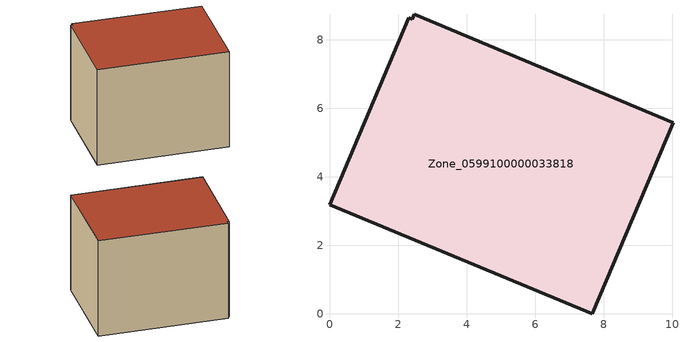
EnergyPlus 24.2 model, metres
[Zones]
Zone_0599100000033818
 floor ground (C_G): 2.42,8.6 2.47,8.75 10.03,5.58 7.67,0 0,3.18 2.31,8.64 z0
 wall outside (C_F): 7.67,0 10.03,5.58 2.47,8.75 2.42,8.6 2.31,8.64 0,3.18 7.67,0 z0:6.55
 roof outside (C_R): 2.47,8.75 2.42,8.6 2.31,8.64 0,3.18 7.67,0 10.03,5.58 z6.55
[BUILDING]
Pand.0599100000033818: North Axis=0; Terrain=City; Loads Convergence Tolerance Value=0.04; Temperature Convergence Tolerance Value=0.4; Solar Distribution=FullExterior; Maximum Number of Warmup Days=25; Minimum Number of Warmup Days=1
[Site:Location]
Rotterdam.The.Hague.AP_ZH_NLD Design_Conditions: Latitude=51.96; Longitude=4.45; Time Zone=1; Elevation=-4.5
[SITE:GROUNDTEMPERATURE:BUILDINGSURFACE]
18, 18, 18, 18, 18, 18, 18, 18, 18, 18, 18, 18
[MATERIAL] Thermal Absorptance=0.9; Solar Absorptance=0.7; Visible Absorptance=0.7
Name | Roughness | Thickness | Conductivity | Density | Specific Heat
G.TI.1946-1964 | MediumSmooth | 0.15 | 1 | 540 | 1210
F.TI.1946-1964 | Rough | 0.3 | 0.857143 | 1920 | 840
R.TI.1946-1964 | MediumRough | 0.2 | 0.277778 | 1500 | 1000
[CONSTRUCTION]
C_G: G.TI.1946-1964
C_F: F.TI.1946-1964
C_R: R.TI.1946-1964
[ZONE]
Zone_0599100000033818: Type=1; Multiplier=1; Ceiling Height=Autocalculate; Volume=Autocalculate; Floor Area=autocalculate; Part of Total Floor Area=Yes
[ZONEINFILTRATION:DESIGNFLOWRATE]
Infil_Zone_0599100000033818: Zone or ZoneList or Space or SpaceList=Zone_0599100000033818; Schedule=AlwaysOn; Design Flow Rate Calculation Method=Flow/Area; Flow Rate per Floor Area=0.003; Constant Term Coefficient=1; Temperature Term Coefficient=0; Velocity Term Coefficient=0; Velocity Squared Term Coefficient=0
[HVACTEMPLATE:ZONE:IDEALLOADSAIRSYSTEM]
Zone_0599100000033818: Maximum Heating Supply Air Temperature=50; Minimum Cooling Supply Air Temperature=13; Maximum Heating Supply Air Humidity Ratio=0.0156; Minimum Cooling Supply Air Humidity Ratio=0.0077; Heating Limit=NoLimit; Cooling Limit=NoLimit; Dehumidification Control Type=ConstantSensibleHeatRatio; Cooling Sensible Heat Ratio=0.7; Dehumidification Setpoint=60; Humidification Control Type=None; Humidification Setpoint=30; Outdoor Air Method=None; Outdoor Air Flow Rate per Person=0.00944; Outdoor Air Flow Rate per Zone Floor Area=0; Outdoor Air Flow Rate per Zone=0; Demand Controlled Ventilation Type=None; Outdoor Air Economizer Type=NoEconomizer; Heat Recovery Type=None; Sensible Heat Recovery Effectiveness=0.7; Latent Heat Recovery Effectiveness=0.65
[ZONECONTROL:THERMOSTAT]
ThermostatControl_Zone_0599100000033818: Zone or ZoneList=Zone_0599100000033818; Control Type Schedule=DualSetpointControlType; Control 1=Thermostat_Zone_0599100000033818; Temperature Difference Between Cutout And Setpoint=0
[THERMOSTATSETPOINT:DUALSETPOINT]
Thermostat_Zone_0599100000033818: Heating Setpoint Temperature Schedule=HeatingSetpoint_Zone_0599100000033818; Cooling Setpoint Temperature Schedule=CoolingSetpoint_Zone_0599100000033818
[SCHEDULE:COMPACT]
HeatingSetpoint_Zone_0599100000033818: Through: 12/31, For: AllDays, Until: 24:00, 21
CoolingSetpoint_Zone_0599100000033818: Through: 12/31, For: AllDays, Until: 24:00, 24
DualSetpointControlType: Through: 12/31, For: AllDays, Until: 24:00, 4
AlwaysOn: Through: 12/31, For: AllDays, Until: 24:00, 1
